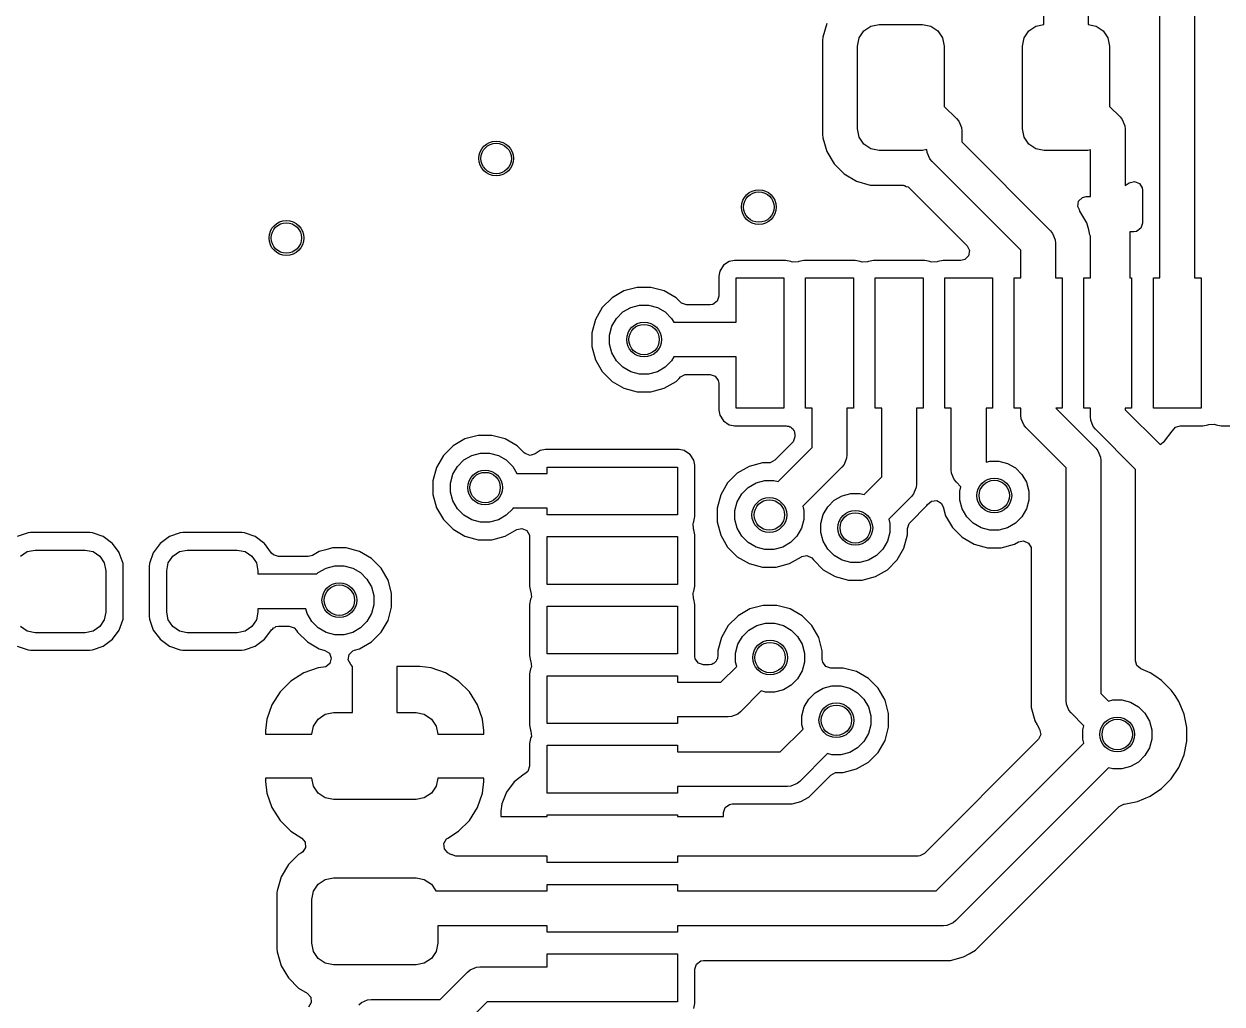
# Model space of a CAD drawing. Extents: x 3.9 to 7.48, y -4.89 to -2.91.
# Drawn here: x 5.69 to 6.232, y -3.614 to -3.171 of the extents above; entities that cross this region are included whole.
import ezdxf

# ---------------------------------------------------------------- set-up
doc = ezdxf.new("R2010")
doc.units = 0
doc.header["$MEASUREMENT"] = 0
doc.layers.add('BLACK', color=7, linetype='CONTINUOUS')

msp = doc.modelspace()

# ---------------------------------------------------------------- linework, layer by layer
at = {"layer": 'BLACK', "linetype": 'CONTINUOUS'}
for p, q in [((6.17178, -3.14995), (6.17178, -3.17085)), ((6.22004, -3.15647), (6.22004, -3.28558)), ((6.2043, -3.28558), (6.2043, -3.15973)), ((6.15178, -3.17085), (6.15178, -3.16412)), ((6.05344, -3.17041), (6.05164, -3.17662)), ((6.06804, -3.17689), (6.07017, -3.1737)), ((6.07017, -3.1737), (6.07336, -3.17157)), ((6.07336, -3.17157), (6.07713, -3.17082)), ((6.07713, -3.17082), (6.09682, -3.17082)), ((6.09682, -3.17082), (6.10058, -3.17157)), ((6.10058, -3.17157), (6.10378, -3.1737)), ((6.10378, -3.1737), (6.10591, -3.17689)), ((6.14284, -3.17689), (6.14497, -3.1737)), ((6.14497, -3.1737), (6.14817, -3.17157)), ((6.14817, -3.17157), (6.15178, -3.17085)), ((6.17178, -3.17085), (6.17539, -3.17157)), ((6.17539, -3.17157), (6.17858, -3.1737)), ((6.17858, -3.1737), (6.18071, -3.17689)), ((6.05164, -3.17662), (6.05152, -3.17807)), ((6.05152, -3.17807), (6.05152, -3.22065)), ((6.05164, -3.17662), (6.05164, -3.17662)), ((6.06729, -3.18066), (6.06804, -3.17689)), ((6.10591, -3.17689), (6.10666, -3.18066)), ((6.14209, -3.18066), (6.14284, -3.17689)), ((6.18071, -3.17689), (6.18146, -3.18066)), ((6.06729, -3.21806), (6.06729, -3.18066)), ((6.10666, -3.18066), (6.10666, -3.20791)), ((6.14209, -3.21806), (6.14209, -3.18066)), ((6.18146, -3.18066), (6.18146, -3.20791)), ((6.10666, -3.20791), (6.11222, -3.21347)), ((6.18146, -3.20791), (6.18624, -3.21269)), ((6.11222, -3.21347), (6.1132, -3.21467)), ((6.1132, -3.21467), (6.11438, -3.21751)), ((6.11438, -3.21751), (6.11453, -3.21904)), ((6.18624, -3.21269), (6.18722, -3.21388)), ((6.18722, -3.21388), (6.1884, -3.21672)), ((6.1884, -3.21672), (6.18855, -3.21826)), ((6.05152, -3.22065), (6.05164, -3.2221)), ((6.05164, -3.2221), (6.05164, -3.2221)), ((6.05164, -3.2221), (6.05164, -3.2221)), ((6.05164, -3.2221), (6.05344, -3.22831)), ((6.06804, -3.22183), (6.06729, -3.21806)), ((6.07017, -3.22502), (6.06804, -3.22183)), ((6.11453, -3.21904), (6.11453, -3.22405)), ((6.14284, -3.22183), (6.14209, -3.21806)), ((6.14497, -3.22502), (6.14284, -3.22183)), ((6.18855, -3.21826), (6.18855, -3.24369)), ((6.05344, -3.22831), (6.05673, -3.23388)), ((6.07336, -3.22715), (6.07017, -3.22502)), ((6.07713, -3.2279), (6.07336, -3.22715)), ((6.09682, -3.2279), (6.07713, -3.2279)), ((6.0988, -3.22751), (6.09682, -3.2279)), ((6.09893, -3.22885), (6.0988, -3.22751)), ((6.11453, -3.22405), (6.15475, -3.26426)), ((6.14817, -3.22715), (6.14497, -3.22502)), ((6.15193, -3.2279), (6.14817, -3.22715)), ((6.17162, -3.2279), (6.15193, -3.2279)), ((6.1728, -3.22767), (6.17162, -3.2279)), ((6.1728, -3.24877), (6.1728, -3.22767)), ((6.05673, -3.23388), (6.06131, -3.23846)), ((6.10011, -3.23168), (6.09893, -3.22885)), ((6.10109, -3.23288), (6.10011, -3.23168)), ((6.1413, -3.27309), (6.10109, -3.23288)), ((6.06131, -3.23846), (6.06688, -3.24175)), ((6.06688, -3.24175), (6.07309, -3.24356)), ((6.07309, -3.24356), (6.07455, -3.24367)), ((6.07455, -3.24367), (6.08797, -3.24367)), ((6.08797, -3.24367), (6.08827, -3.24377)), ((6.08827, -3.24377), (6.08858, -3.24372)), ((6.08858, -3.24372), (6.08939, -3.24413)), ((6.08939, -3.24413), (6.09026, -3.24441)), ((6.09026, -3.24441), (6.09072, -3.24481)), ((6.09072, -3.24481), (6.09214, -3.24623)), ((6.18855, -3.24369), (6.19043, -3.24251)), ((6.19043, -3.24251), (6.19277, -3.24192)), ((6.19277, -3.24192), (6.195, -3.24282)), ((6.195, -3.24282), (6.19629, -3.24486)), ((6.19629, -3.24486), (6.1964, -3.24581)), ((6.09214, -3.24623), (6.09214, -3.24623)), ((6.09214, -3.24623), (6.11694, -3.27103)), ((6.16749, -3.2509), (6.16919, -3.24919)), ((6.16919, -3.24919), (6.17096, -3.24877)), ((6.17096, -3.24877), (6.1728, -3.24877)), ((6.1964, -3.24581), (6.1964, -3.26082)), ((6.16711, -3.25328), (6.16749, -3.2509)), ((6.16802, -3.25505), (6.16711, -3.25328)), ((6.16794, -3.25511), (6.16802, -3.25505)), ((6.1681, -3.25532), (6.16794, -3.25511)), ((6.17121, -3.26071), (6.1681, -3.25532)), ((6.1681, -3.25532), (6.1681, -3.25532)), ((6.1681, -3.25532), (6.1681, -3.25532)), ((6.17205, -3.26384), (6.17121, -3.26071)), ((6.1964, -3.26082), (6.19566, -3.26311)), ((6.15475, -3.26426), (6.15573, -3.26546)), ((6.15573, -3.26546), (6.1569, -3.2683)), ((6.17264, -3.26604), (6.17205, -3.26384)), ((6.17273, -3.26639), (6.17264, -3.26604)), ((6.1728, -3.26665), (6.17273, -3.26639)), ((6.1728, -3.28558), (6.1728, -3.26665)), ((6.19251, -3.26471), (6.19067, -3.26471)), ((6.19067, -3.26471), (6.19067, -3.26471)), ((6.19067, -3.26471), (6.19067, -3.28558)), ((6.19371, -3.26452), (6.19251, -3.26471)), ((6.19566, -3.26311), (6.19371, -3.26452)), ((6.11694, -3.27103), (6.11804, -3.27318)), ((6.1569, -3.2683), (6.15705, -3.26983)), ((6.15705, -3.26983), (6.15705, -3.28558)), ((6.11596, -3.27726), (6.11419, -3.27769)), ((6.11766, -3.27556), (6.11596, -3.27726)), ((6.11804, -3.27318), (6.11766, -3.27556)), ((6.1413, -3.28558), (6.1413, -3.27309)), ((6.00493, -3.2825), (6.00447, -3.2848)), ((6.00668, -3.27989), (6.00493, -3.2825)), ((6.00493, -3.2825), (6.00493, -3.2825)), ((6.00929, -3.27814), (6.00668, -3.27989)), ((6.00668, -3.27989), (6.00668, -3.27989)), ((6.01159, -3.27769), (6.00929, -3.27814)), ((6.00929, -3.27814), (6.00929, -3.27814)), ((6.0348, -3.27769), (6.01159, -3.27769)), ((6.01159, -3.27769), (6.01159, -3.27769)), ((6.01159, -3.27769), (6.01159, -3.27769)), ((6.0371, -3.27814), (6.0348, -3.27769)), ((6.0348, -3.27769), (6.0348, -3.27769)), ((6.03745, -3.27829), (6.0371, -3.27814)), ((6.03803, -3.27848), (6.03745, -3.27829)), ((6.04043, -3.27829), (6.03803, -3.27848)), ((6.04078, -3.27814), (6.04043, -3.27829)), ((6.04309, -3.27769), (6.04078, -3.27814)), ((6.06629, -3.27769), (6.04309, -3.27769)), ((6.04309, -3.27769), (6.04309, -3.27769)), ((6.04309, -3.27769), (6.04309, -3.27769)), ((6.0663, -3.27769), (6.06629, -3.27769)), ((6.0686, -3.27814), (6.0663, -3.27769)), ((6.06895, -3.27829), (6.0686, -3.27814)), ((6.06953, -3.27848), (6.06895, -3.27829)), ((6.07193, -3.27829), (6.06953, -3.27848)), ((6.07228, -3.27814), (6.07193, -3.27829)), ((6.07458, -3.27769), (6.07228, -3.27814)), ((6.09779, -3.27769), (6.07458, -3.27769)), ((6.07458, -3.27769), (6.07458, -3.27769)), ((6.07458, -3.27769), (6.07458, -3.27769)), ((6.10009, -3.27814), (6.09779, -3.27769)), ((6.09779, -3.27769), (6.09779, -3.27769)), ((6.10044, -3.27829), (6.10009, -3.27814)), ((6.10102, -3.27848), (6.10044, -3.27829)), ((6.10343, -3.27829), (6.10102, -3.27848)), ((6.10378, -3.27814), (6.10343, -3.27829)), ((6.10608, -3.27769), (6.10378, -3.27814)), ((6.11419, -3.27769), (6.10608, -3.27769)), ((6.10608, -3.27769), (6.10608, -3.27769)), ((6.10608, -3.27769), (6.10608, -3.27769)), ((6.00447, -3.2848), (6.00447, -3.2848)), ((6.00447, -3.2848), (6.00447, -3.29385)), ((6.01237, -3.30564), (6.01237, -3.28558)), ((6.01237, -3.28558), (6.03402, -3.28558)), ((6.03402, -3.28558), (6.03402, -3.34463)), ((6.04386, -3.34463), (6.04386, -3.28558)), ((6.04386, -3.28558), (6.06552, -3.28558)), ((6.06552, -3.28558), (6.06552, -3.34463)), ((6.07536, -3.34463), (6.07536, -3.28558)), ((6.07536, -3.28558), (6.09701, -3.28558)), ((6.09701, -3.28558), (6.09701, -3.34463)), ((6.10686, -3.34463), (6.10686, -3.28558)), ((6.10686, -3.28558), (6.12851, -3.28558)), ((6.12851, -3.28558), (6.12851, -3.34463)), ((6.13835, -3.34463), (6.13835, -3.28558)), ((6.13835, -3.28558), (6.1413, -3.28558)), ((6.15705, -3.28558), (6.16001, -3.28558)), ((6.16001, -3.28558), (6.16001, -3.34463)), ((6.16985, -3.34463), (6.16985, -3.28558)), ((6.16985, -3.28558), (6.1728, -3.28558)), ((6.19067, -3.28558), (6.1915, -3.28558)), ((6.1915, -3.28558), (6.1915, -3.34463)), ((6.20134, -3.34463), (6.20134, -3.28558)), ((6.20134, -3.28558), (6.2043, -3.28558)), ((6.22004, -3.28558), (6.223, -3.28558)), ((6.223, -3.28558), (6.223, -3.34463)), ((5.96155, -3.29149), (5.95616, -3.2946)), ((5.96756, -3.28988), (5.96155, -3.29149)), ((5.97379, -3.28988), (5.96756, -3.28988)), ((5.9798, -3.29149), (5.97379, -3.28988)), ((5.98519, -3.2946), (5.9798, -3.29149)), ((5.95176, -3.299), (5.94864, -3.30439)), ((5.95616, -3.2946), (5.95176, -3.299)), ((5.96109, -3.30102), (5.96465, -3.29897)), ((5.96465, -3.29897), (5.96862, -3.2979)), ((5.96862, -3.2979), (5.97273, -3.2979)), ((5.97273, -3.2979), (5.9767, -3.29897)), ((5.9767, -3.29897), (5.98026, -3.30102)), ((5.9872, -3.29661), (5.98519, -3.2946)), ((5.98519, -3.2946), (5.98519, -3.2946)), ((5.98767, -3.297), (5.9872, -3.29661)), ((5.98996, -3.29775), (5.98767, -3.297)), ((6.00058, -3.29775), (5.98996, -3.29775)), ((6.00178, -3.29756), (6.00058, -3.29775)), ((6.00373, -3.29614), (6.00178, -3.29756)), ((6.00447, -3.29385), (6.00373, -3.29614)), ((5.94864, -3.30439), (5.94703, -3.3104)), ((5.95613, -3.30749), (5.95818, -3.30393)), ((5.95818, -3.30393), (5.96109, -3.30102)), ((5.98026, -3.30102), (5.98317, -3.30393)), ((5.98317, -3.30393), (5.98416, -3.30564)), ((5.95506, -3.31146), (5.95613, -3.30749)), ((5.98416, -3.30564), (6.01237, -3.30564)), ((5.94703, -3.3104), (5.94703, -3.31663)), ((5.95506, -3.31557), (5.95506, -3.31146)), ((5.94703, -3.31663), (5.94864, -3.32264)), ((5.95613, -3.31954), (5.95506, -3.31557)), ((5.95818, -3.3231), (5.95613, -3.31954)), ((5.94864, -3.32264), (5.95176, -3.32803)), ((5.96109, -3.32601), (5.95818, -3.3231)), ((5.96465, -3.32807), (5.96109, -3.32601)), ((5.98026, -3.32601), (5.9767, -3.32807)), ((5.98317, -3.3231), (5.98026, -3.32601)), ((5.98416, -3.32139), (5.98317, -3.3231)), ((6.01237, -3.32139), (5.98416, -3.32139)), ((6.01237, -3.34463), (6.01237, -3.32139)), ((5.95176, -3.32803), (5.95616, -3.33243)), ((5.96862, -3.32913), (5.96465, -3.32807)), ((5.97273, -3.32913), (5.96862, -3.32913)), ((5.9767, -3.32807), (5.97273, -3.32913)), ((5.98519, -3.33243), (5.98656, -3.33107)), ((5.98656, -3.33107), (5.9872, -3.33043)), ((5.9872, -3.33043), (5.98935, -3.32933)), ((5.98935, -3.32933), (5.98996, -3.32928)), ((5.98996, -3.32928), (6.00058, -3.32928)), ((6.00058, -3.32928), (6.00287, -3.33003)), ((6.00287, -3.33003), (6.00428, -3.33198)), ((5.95616, -3.33243), (5.96155, -3.33555)), ((5.96155, -3.33555), (5.96756, -3.33716)), ((5.96756, -3.33716), (5.96756, -3.33716)), ((5.96756, -3.33716), (5.97379, -3.33716)), ((5.97379, -3.33716), (5.9798, -3.33555)), ((5.97379, -3.33716), (5.97379, -3.33716)), ((5.9798, -3.33555), (5.98519, -3.33243)), ((6.00428, -3.33198), (6.00447, -3.33318)), ((6.00447, -3.33318), (6.00447, -3.34541)), ((6.00447, -3.34541), (6.00447, -3.34541)), ((6.00447, -3.34541), (6.00493, -3.34771)), ((6.00493, -3.34771), (6.00493, -3.34771)), ((6.00493, -3.34771), (6.00668, -3.35033)), ((6.03402, -3.34463), (6.01237, -3.34463)), ((6.04682, -3.34463), (6.04386, -3.34463)), ((6.04682, -3.36241), (6.04682, -3.34463)), ((6.06552, -3.34463), (6.06256, -3.34463)), ((6.06256, -3.34463), (6.06256, -3.36567)), ((6.07831, -3.34463), (6.07536, -3.34463)), ((6.07831, -3.3757), (6.07831, -3.34463)), ((6.09701, -3.34463), (6.09406, -3.34463)), ((6.09406, -3.34463), (6.09406, -3.37896)), ((6.10981, -3.34463), (6.10686, -3.34463)), ((6.10981, -3.37251), (6.10981, -3.34463)), ((6.12851, -3.34463), (6.12556, -3.34463)), ((6.12556, -3.34463), (6.12556, -3.36897)), ((6.1413, -3.34463), (6.13835, -3.34463)), ((6.1413, -3.34779), (6.1413, -3.34463)), ((6.14146, -3.34933), (6.1413, -3.34779)), ((6.16001, -3.34463), (6.15716, -3.34463)), ((6.15716, -3.34463), (6.17524, -3.36272)), ((6.1728, -3.34463), (6.16985, -3.34463)), ((6.1728, -3.34852), (6.1728, -3.34463)), ((6.1915, -3.34463), (6.18855, -3.34463)), ((6.18855, -3.34463), (6.18855, -3.34526)), ((6.18855, -3.34526), (6.20436, -3.36107)), ((6.223, -3.34463), (6.20134, -3.34463)), ((6.00668, -3.35033), (6.00668, -3.35033)), ((6.00668, -3.35033), (6.00929, -3.35207)), ((6.00929, -3.35207), (6.01099, -3.35241)), ((6.01099, -3.35241), (6.01159, -3.35253)), ((6.01159, -3.35253), (6.01159, -3.35253)), ((6.01159, -3.35253), (6.01159, -3.35253)), ((6.01159, -3.35253), (6.01159, -3.35253)), ((6.01159, -3.35253), (6.03499, -3.35253)), ((6.03499, -3.35253), (6.03499, -3.35262)), ((6.03499, -3.35262), (6.03543, -3.35272)), ((6.03543, -3.35272), (6.03623, -3.35272)), ((6.03623, -3.35272), (6.03658, -3.35297)), ((6.03658, -3.35297), (6.03699, -3.35306)), ((6.03699, -3.35306), (6.03753, -3.35366)), ((6.14263, -3.35217), (6.14146, -3.34933)), ((6.14361, -3.35336), (6.14263, -3.35217)), ((6.1618, -3.37155), (6.14361, -3.35336)), ((6.17295, -3.35005), (6.1728, -3.34852)), ((6.17413, -3.35289), (6.17295, -3.35005)), ((6.17511, -3.35408), (6.17413, -3.35289)), ((6.21004, -3.35476), (6.21138, -3.35314)), ((6.21138, -3.35314), (6.21347, -3.35253)), ((6.21347, -3.35253), (6.22378, -3.35253)), ((6.22378, -3.35253), (6.22608, -3.35207)), ((6.22378, -3.35253), (6.22378, -3.35253)), ((6.22608, -3.35207), (6.22643, -3.35193)), ((6.22608, -3.35207), (6.22608, -3.35207)), ((6.22643, -3.35193), (6.22883, -3.35174)), ((6.22883, -3.35174), (6.22941, -3.35193)), ((6.22941, -3.35193), (6.22976, -3.35207)), ((6.22976, -3.35207), (6.22976, -3.35207)), ((6.22976, -3.35207), (6.23206, -3.35253)), ((6.23206, -3.35253), (6.23206, -3.35253)), ((6.23206, -3.35253), (6.25546, -3.35253)), ((5.88955, -3.35849), (5.88416, -3.3616)), ((5.89556, -3.35688), (5.88955, -3.35849)), ((5.90179, -3.35688), (5.89556, -3.35688)), ((5.9078, -3.35849), (5.90179, -3.35688)), ((5.91319, -3.3616), (5.9078, -3.35849)), ((6.03753, -3.35366), (6.03818, -3.35413)), ((6.03818, -3.35413), (6.03831, -3.35454)), ((6.03892, -3.35752), (6.03818, -3.35981)), ((6.03831, -3.35454), (6.0386, -3.35486)), ((6.0386, -3.35486), (6.03892, -3.35642)), ((6.03892, -3.35642), (6.03892, -3.35752)), ((6.19332, -3.37229), (6.17511, -3.35408)), ((6.2064, -3.35953), (6.20986, -3.35496)), ((6.20986, -3.35496), (6.20999, -3.35473)), ((6.20999, -3.35473), (6.21004, -3.35476)), ((5.88416, -3.3616), (5.87976, -3.366)), ((5.91643, -3.36483), (5.91319, -3.3616)), ((5.92366, -3.36377), (5.92135, -3.36532)), ((5.92596, -3.36332), (5.92366, -3.36377)), ((5.92366, -3.36377), (5.92366, -3.36377)), ((5.98657, -3.36332), (5.92596, -3.36332)), ((5.92596, -3.36332), (5.92596, -3.36332)), ((5.92596, -3.36332), (5.92596, -3.36332)), ((5.98887, -3.36377), (5.98657, -3.36332)), ((5.98657, -3.36332), (5.98657, -3.36332)), ((5.99132, -3.36541), (5.98887, -3.36377)), ((5.98887, -3.36377), (5.98887, -3.36377)), ((5.98887, -3.36377), (5.98887, -3.36377)), ((5.98887, -3.36377), (5.98887, -3.36377)), ((6.03778, -3.36028), (6.02991, -3.36816)), ((6.03139, -3.37784), (6.04682, -3.36241)), ((6.03818, -3.35981), (6.03778, -3.36028)), ((6.17524, -3.36272), (6.17622, -3.36392)), ((6.17622, -3.36392), (6.1774, -3.36675)), ((6.20436, -3.36107), (6.20639, -3.35953)), ((6.20639, -3.35953), (6.2064, -3.35953)), ((5.87976, -3.366), (5.87664, -3.37139)), ((5.88618, -3.37093), (5.88909, -3.36802)), ((5.88909, -3.36802), (5.89265, -3.36597)), ((5.89265, -3.36597), (5.89662, -3.3649)), ((5.89662, -3.3649), (5.90073, -3.3649)), ((5.90073, -3.3649), (5.9047, -3.36597)), ((5.9047, -3.36597), (5.90826, -3.36802)), ((5.90826, -3.36802), (5.91117, -3.37093)), ((5.91677, -3.36514), (5.91643, -3.36483)), ((5.91903, -3.36597), (5.91677, -3.36514)), ((5.92135, -3.36532), (5.91903, -3.36597)), ((5.99148, -3.36552), (5.99132, -3.36541)), ((5.99323, -3.36813), (5.99148, -3.36552)), ((5.99369, -3.37043), (5.99323, -3.36813)), ((6.02431, -3.3693), (6.0183, -3.37091)), ((6.02715, -3.3693), (6.02431, -3.3693)), ((6.02776, -3.36925), (6.02715, -3.3693)), ((6.02991, -3.36816), (6.02776, -3.36925)), ((6.06241, -3.36721), (6.06124, -3.37004)), ((6.06256, -3.36567), (6.06241, -3.36721)), ((6.12556, -3.36897), (6.12725, -3.36852)), ((6.12725, -3.36852), (6.13136, -3.36852)), ((6.13136, -3.36852), (6.13533, -3.36959)), ((6.13533, -3.36959), (6.13889, -3.37164)), ((6.1774, -3.36675), (6.17755, -3.36829)), ((6.17755, -3.36829), (6.17755, -3.47373)), ((5.87664, -3.37139), (5.87503, -3.3774)), ((5.88306, -3.37846), (5.88413, -3.37449)), ((5.88413, -3.37449), (5.88618, -3.37093)), ((5.91117, -3.37093), (5.91303, -3.37416)), ((5.91303, -3.37416), (5.92674, -3.37416)), ((5.92674, -3.37416), (5.92674, -3.37121)), ((5.92674, -3.37121), (5.98579, -3.37121)), ((5.98579, -3.37121), (5.98579, -3.39286)), ((5.99369, -3.39364), (5.99369, -3.37043)), ((6.01291, -3.37402), (6.0085, -3.37842)), ((6.0183, -3.37091), (6.01291, -3.37402)), ((6.06026, -3.37124), (6.04252, -3.38897)), ((6.06124, -3.37004), (6.06026, -3.37124)), ((6.10996, -3.37405), (6.10981, -3.37251)), ((6.11114, -3.37689), (6.10996, -3.37405)), ((6.13889, -3.37164), (6.1418, -3.37455)), ((6.1418, -3.37455), (6.14385, -3.37811)), ((6.1618, -3.47699), (6.1618, -3.37155)), ((6.19332, -3.45904), (6.19332, -3.37229)), ((5.87503, -3.3774), (5.87503, -3.38363)), ((5.88306, -3.38257), (5.88306, -3.37846)), ((6.0085, -3.37842), (6.00539, -3.38381)), ((6.01493, -3.38335), (6.01783, -3.38044)), ((6.01783, -3.38044), (6.0214, -3.37839)), ((6.0214, -3.37839), (6.02537, -3.37733)), ((6.02537, -3.37733), (6.02948, -3.37733)), ((6.02948, -3.37733), (6.03139, -3.37784)), ((6.07032, -3.38369), (6.07831, -3.3757)), ((6.09391, -3.3805), (6.09381, -3.38075)), ((6.09406, -3.37896), (6.09391, -3.3805)), ((6.09391, -3.3805), (6.09391, -3.3805)), ((6.11211, -3.37808), (6.11114, -3.37689)), ((6.1142, -3.38017), (6.11211, -3.37808)), ((6.11369, -3.38208), (6.1142, -3.38017)), ((6.14385, -3.37811), (6.14492, -3.38208)), ((5.87503, -3.38363), (5.87664, -3.38964)), ((5.88413, -3.38654), (5.88306, -3.38257)), ((6.00539, -3.38381), (6.00378, -3.38983)), ((6.01287, -3.38691), (6.01493, -3.38335)), ((6.05677, -3.3863), (6.06033, -3.38424)), ((6.06033, -3.38424), (6.0643, -3.38318)), ((6.0643, -3.38318), (6.06841, -3.38318)), ((6.06841, -3.38318), (6.07032, -3.38369)), ((6.09175, -3.38453), (6.08146, -3.39483)), ((6.09273, -3.38334), (6.09175, -3.38453)), ((6.09381, -3.38075), (6.09273, -3.38334)), ((6.09273, -3.38334), (6.09273, -3.38334)), ((6.11369, -3.38619), (6.11369, -3.38208)), ((6.14492, -3.38208), (6.14492, -3.38619)), ((5.87664, -3.38964), (5.87976, -3.39503)), ((5.88618, -3.3901), (5.88413, -3.38654)), ((5.88909, -3.39301), (5.88618, -3.3901)), ((5.91117, -3.3901), (5.90826, -3.39301)), ((5.91128, -3.38991), (5.91117, -3.3901)), ((5.92674, -3.38991), (5.91128, -3.38991)), ((5.92674, -3.39286), (5.92674, -3.38991)), ((6.00378, -3.38983), (6.00378, -3.39605)), ((6.01181, -3.39088), (6.01287, -3.38691)), ((6.01181, -3.39499), (6.01181, -3.39088)), ((6.04252, -3.38897), (6.04303, -3.39088)), ((6.04303, -3.39088), (6.04303, -3.39499)), ((6.0518, -3.39277), (6.05386, -3.38921)), ((6.05386, -3.38921), (6.05677, -3.3863)), ((6.09114, -3.39631), (6.0988, -3.38864)), ((6.0988, -3.38864), (6.09904, -3.38824)), ((6.09904, -3.38824), (6.10083, -3.38662)), ((6.10083, -3.38662), (6.10323, -3.38637)), ((6.10323, -3.38637), (6.10531, -3.38758)), ((6.10531, -3.38758), (6.10618, -3.38918)), ((6.10618, -3.38918), (6.10727, -3.39326)), ((6.11476, -3.39016), (6.11369, -3.38619)), ((6.11681, -3.39372), (6.11476, -3.39016)), ((6.14385, -3.39016), (6.1418, -3.39372)), ((6.14492, -3.38619), (6.14385, -3.39016)), ((5.87976, -3.39503), (5.88416, -3.39943)), ((5.89265, -3.39507), (5.88909, -3.39301)), ((5.89662, -3.39613), (5.89265, -3.39507)), ((5.90073, -3.39613), (5.89662, -3.39613)), ((5.9047, -3.39507), (5.90073, -3.39613)), ((5.90826, -3.39301), (5.9047, -3.39507)), ((5.98579, -3.39286), (5.92674, -3.39286)), ((5.99289, -3.39687), (5.99308, -3.39629)), ((5.99308, -3.39928), (5.99289, -3.39687)), ((5.99308, -3.39629), (5.99323, -3.39594)), ((5.99323, -3.39594), (5.99369, -3.39364)), ((5.99323, -3.39594), (5.99323, -3.39594)), ((6.00378, -3.39605), (6.00539, -3.40206)), ((6.01287, -3.39897), (6.01181, -3.39499)), ((6.04303, -3.39499), (6.04197, -3.39897)), ((6.05074, -3.39674), (6.0518, -3.39277)), ((6.05074, -3.40085), (6.05074, -3.39674)), ((6.08146, -3.39483), (6.08197, -3.39674)), ((6.08197, -3.39674), (6.08197, -3.40085)), ((6.09, -3.39907), (6.09074, -3.39677)), ((6.09074, -3.39677), (6.09114, -3.39631)), ((6.10727, -3.39326), (6.11039, -3.39865)), ((6.11972, -3.39663), (6.11681, -3.39372)), ((6.12328, -3.39868), (6.11972, -3.39663)), ((6.13889, -3.39663), (6.13533, -3.39868)), ((6.1418, -3.39372), (6.13889, -3.39663)), ((5.69166, -3.40103), (5.68676, -3.40275)), ((5.69167, -3.40103), (5.69166, -3.40103)), ((5.69283, -3.40092), (5.69167, -3.40103)), ((5.71962, -3.40092), (5.69283, -3.40092)), ((5.69283, -3.40092), (5.69283, -3.40092)), ((5.72079, -3.40103), (5.71962, -3.40092)), ((5.71962, -3.40092), (5.71962, -3.40092)), ((5.72569, -3.40275), (5.72079, -3.40103)), ((5.72079, -3.40103), (5.72079, -3.40103)), ((5.72079, -3.40103), (5.72079, -3.40103)), ((5.72079, -3.40103), (5.72079, -3.40103)), ((5.72079, -3.40103), (5.72079, -3.40103)), ((5.76056, -3.40103), (5.75566, -3.40275)), ((5.76173, -3.40092), (5.76056, -3.40103)), ((5.76056, -3.40103), (5.76056, -3.40103)), ((5.78852, -3.40092), (5.76173, -3.40092)), ((5.76173, -3.40092), (5.76173, -3.40092)), ((5.78968, -3.40103), (5.78852, -3.40092)), ((5.78852, -3.40092), (5.78852, -3.40092)), ((5.79459, -3.40275), (5.78968, -3.40103)), ((5.78968, -3.40103), (5.78968, -3.40103)), ((5.78968, -3.40103), (5.78968, -3.40103)), ((5.78968, -3.40103), (5.78968, -3.40103)), ((5.78968, -3.40103), (5.78968, -3.40103)), ((5.88416, -3.39943), (5.88955, -3.40255)), ((5.9078, -3.40255), (5.913, -3.39955)), ((5.913, -3.39955), (5.91535, -3.39905)), ((5.91535, -3.39905), (5.91755, -3.40003)), ((5.91755, -3.40003), (5.91876, -3.40211)), ((5.91876, -3.40211), (5.91884, -3.40292)), ((5.99323, -3.39963), (5.99308, -3.39928)), ((5.99369, -3.40193), (5.99323, -3.39963)), ((5.99323, -3.39963), (5.99323, -3.39963)), ((5.99369, -3.42514), (5.99369, -3.40193)), ((6.00539, -3.40206), (6.0085, -3.40746)), ((6.01493, -3.40253), (6.01287, -3.39897)), ((6.04197, -3.39897), (6.03992, -3.40253)), ((6.0518, -3.40482), (6.05074, -3.40085)), ((6.08197, -3.40085), (6.0809, -3.40482)), ((6.08838, -3.40792), (6.09, -3.40191)), ((6.09, -3.40191), (6.09, -3.39907)), ((6.11039, -3.39865), (6.11479, -3.40305)), ((6.12725, -3.39975), (6.12328, -3.39868)), ((6.13136, -3.39975), (6.12725, -3.39975)), ((6.13533, -3.39868), (6.13136, -3.39975)), ((5.7294, -3.40549), (5.72569, -3.40275)), ((5.72988, -3.40584), (5.7294, -3.40549)), ((5.73291, -3.40995), (5.72988, -3.40584)), ((5.72988, -3.40584), (5.72988, -3.40584)), ((5.72988, -3.40584), (5.72988, -3.40584)), ((5.75147, -3.40584), (5.74839, -3.41002)), ((5.75566, -3.40275), (5.75147, -3.40584)), ((5.75147, -3.40584), (5.75147, -3.40584)), ((5.7983, -3.40549), (5.79459, -3.40275)), ((5.79877, -3.40584), (5.7983, -3.40549)), ((5.80197, -3.41017), (5.79877, -3.40584)), ((5.79877, -3.40584), (5.79877, -3.40584)), ((5.79877, -3.40584), (5.79877, -3.40584)), ((5.88955, -3.40255), (5.89556, -3.40416)), ((5.89556, -3.40416), (5.89556, -3.40416)), ((5.89556, -3.40416), (5.90179, -3.40416)), ((5.90179, -3.40416), (5.9078, -3.40255)), ((5.90179, -3.40416), (5.90179, -3.40416)), ((5.91884, -3.40292), (5.91884, -3.42514)), ((5.92674, -3.42436), (5.92674, -3.40271)), ((5.92674, -3.40271), (5.98579, -3.40271)), ((5.98579, -3.40271), (5.98579, -3.42436)), ((6.0085, -3.40746), (6.01291, -3.41186)), ((6.01783, -3.40543), (6.01493, -3.40253)), ((6.0214, -3.40749), (6.01783, -3.40543)), ((6.02537, -3.40855), (6.0214, -3.40749)), ((6.03345, -3.40749), (6.02948, -3.40855)), ((6.03701, -3.40543), (6.03345, -3.40749)), ((6.03992, -3.40253), (6.03701, -3.40543)), ((6.05386, -3.40838), (6.0518, -3.40482)), ((6.0809, -3.40482), (6.07885, -3.40838)), ((6.11479, -3.40305), (6.12018, -3.40617)), ((6.12018, -3.40617), (6.12619, -3.40778)), ((6.13242, -3.40778), (6.13843, -3.40617)), ((6.13843, -3.40617), (6.14019, -3.40515)), ((6.14019, -3.40515), (6.14254, -3.40465)), ((6.14254, -3.40465), (6.14474, -3.40563)), ((6.14474, -3.40563), (6.14595, -3.40772)), ((6.14595, -3.40772), (6.14603, -3.40853)), ((5.6883, -3.41155), (5.69133, -3.40953)), ((5.69133, -3.40953), (5.69491, -3.40882)), ((5.69491, -3.40882), (5.71754, -3.40882)), ((5.71754, -3.40882), (5.72112, -3.40953)), ((5.72112, -3.40953), (5.72416, -3.41155)), ((5.72416, -3.41155), (5.72618, -3.41459)), ((5.73296, -3.41002), (5.73291, -3.40995)), ((5.73468, -3.41492), (5.73296, -3.41002)), ((5.74839, -3.41002), (5.74667, -3.41492)), ((5.75517, -3.41459), (5.75719, -3.41155)), ((5.75719, -3.41155), (5.76023, -3.40953)), ((5.76023, -3.40953), (5.7638, -3.40882)), ((5.7638, -3.40882), (5.78644, -3.40882)), ((5.78644, -3.40882), (5.79002, -3.40953)), ((5.79002, -3.40953), (5.79305, -3.41155)), ((5.79305, -3.41155), (5.79508, -3.41459)), ((5.80281, -3.411), (5.80197, -3.41017)), ((5.80511, -3.41175), (5.80281, -3.411)), ((5.81859, -3.41175), (5.80511, -3.41175)), ((5.82053, -3.41123), (5.81859, -3.41175)), ((5.82355, -3.40949), (5.82053, -3.41123)), ((5.82656, -3.40868), (5.82355, -3.40949)), ((5.82956, -3.40788), (5.82656, -3.40868)), ((5.83579, -3.40788), (5.82956, -3.40788)), ((5.8418, -3.40949), (5.83579, -3.40788)), ((5.84719, -3.4126), (5.8418, -3.40949)), ((5.85159, -3.417), (5.84719, -3.4126)), ((6.01291, -3.41186), (6.0183, -3.41497)), ((6.02948, -3.40855), (6.02537, -3.40855)), ((6.03655, -3.41497), (6.04194, -3.41186)), ((6.04194, -3.41186), (6.04206, -3.41179)), ((6.04194, -3.41186), (6.04194, -3.41186)), ((6.04206, -3.41179), (6.04441, -3.41129)), ((6.04441, -3.41129), (6.04661, -3.41227)), ((6.04661, -3.41227), (6.04738, -3.41322)), ((6.05677, -3.41129), (6.05386, -3.40838)), ((6.06033, -3.41334), (6.05677, -3.41129)), ((6.07594, -3.41129), (6.07238, -3.41334)), ((6.07885, -3.40838), (6.07594, -3.41129)), ((6.08527, -3.41331), (6.08838, -3.40792)), ((6.12619, -3.40778), (6.12619, -3.40778)), ((6.12619, -3.40778), (6.13242, -3.40778)), ((6.13242, -3.40778), (6.13242, -3.40778)), ((6.14603, -3.40853), (6.14603, -3.47364)), ((5.72618, -3.41459), (5.7269, -3.41817)), ((5.7269, -3.41817), (5.7269, -3.43687)), ((5.73478, -3.416), (5.73468, -3.41492)), ((5.73479, -3.41609), (5.73478, -3.416)), ((5.73479, -3.43894), (5.73479, -3.41609)), ((5.73479, -3.41609), (5.73479, -3.41609)), ((5.73479, -3.41609), (5.73479, -3.41609)), ((5.74667, -3.41492), (5.74656, -3.41609)), ((5.74656, -3.41609), (5.74656, -3.43894)), ((5.74667, -3.41492), (5.74667, -3.41492)), ((5.75445, -3.41817), (5.75517, -3.41459)), ((5.75445, -3.43687), (5.75445, -3.41817)), ((5.79508, -3.41459), (5.79579, -3.41817)), ((5.79579, -3.41817), (5.79579, -3.41964)), ((5.82309, -3.41902), (5.82665, -3.41697)), ((5.82665, -3.41697), (5.83062, -3.4159)), ((5.83062, -3.4159), (5.83473, -3.4159)), ((5.83473, -3.4159), (5.8387, -3.41697)), ((5.8387, -3.41697), (5.84226, -3.41902)), ((5.85471, -3.42239), (5.85159, -3.417)), ((6.0183, -3.41497), (6.02431, -3.41658)), ((6.02431, -3.41658), (6.02431, -3.41658)), ((6.02431, -3.41658), (6.03053, -3.41658)), ((6.03053, -3.41658), (6.03655, -3.41497)), ((6.03053, -3.41658), (6.03053, -3.41658)), ((6.04738, -3.41322), (6.04744, -3.41331)), ((6.04744, -3.41331), (6.05184, -3.41771)), ((6.05184, -3.41771), (6.05723, -3.42082)), ((6.0643, -3.41441), (6.06033, -3.41334)), ((6.06841, -3.41441), (6.0643, -3.41441)), ((6.07238, -3.41334), (6.06841, -3.41441)), ((6.07548, -3.42082), (6.08087, -3.41771)), ((6.08087, -3.41771), (6.08527, -3.41331)), ((5.79579, -3.41964), (5.82247, -3.41964)), ((5.82247, -3.41964), (5.82309, -3.41902)), ((5.84226, -3.41902), (5.84517, -3.42193)), ((5.84517, -3.42193), (5.84722, -3.42549)), ((5.85632, -3.4284), (5.85471, -3.42239)), ((6.05723, -3.42082), (6.06324, -3.42244)), ((6.06324, -3.42244), (6.06324, -3.42244)), ((6.06324, -3.42244), (6.06947, -3.42244)), ((6.06947, -3.42244), (6.07548, -3.42082)), ((6.06947, -3.42244), (6.06947, -3.42244)), ((5.84722, -3.42549), (5.84829, -3.42946)), ((5.84829, -3.42946), (5.84829, -3.43357)), ((5.85632, -3.43463), (5.85632, -3.4284)), ((5.91884, -3.42514), (5.91884, -3.42514)), ((5.91884, -3.42514), (5.9193, -3.42744)), ((5.9193, -3.42744), (5.91945, -3.42779)), ((5.91945, -3.42779), (5.91964, -3.43019)), ((5.98579, -3.42436), (5.92674, -3.42436)), ((5.99289, -3.42837), (5.99308, -3.42779)), ((5.99308, -3.43077), (5.99289, -3.42837)), ((5.99308, -3.42779), (5.99323, -3.42744)), ((5.99323, -3.42744), (5.99369, -3.42514)), ((5.99323, -3.42744), (5.99323, -3.42744)), ((5.84829, -3.43357), (5.84722, -3.43754)), ((5.85471, -3.44064), (5.85632, -3.43463)), ((5.9193, -3.43112), (5.91884, -3.43342)), ((5.91884, -3.43342), (5.91884, -3.43342)), ((5.91884, -3.43342), (5.91884, -3.45663)), ((5.91945, -3.43077), (5.9193, -3.43112)), ((5.91964, -3.43019), (5.91945, -3.43077)), ((5.92674, -3.45586), (5.92674, -3.4342)), ((5.92674, -3.4342), (5.98579, -3.4342)), ((5.98579, -3.4342), (5.98579, -3.45586)), ((5.99323, -3.43112), (5.99308, -3.43077)), ((5.99369, -3.43342), (5.99323, -3.43112)), ((5.99323, -3.43112), (5.99323, -3.43112)), ((5.99369, -3.45682), (5.99369, -3.43342)), ((5.99369, -3.43342), (5.99369, -3.43342)), ((6.02462, -3.43387), (6.01861, -3.43548)), ((6.03085, -3.43387), (6.02462, -3.43387)), ((6.03686, -3.43548), (6.03085, -3.43387)), ((5.7269, -3.43687), (5.72618, -3.44045)), ((5.73296, -3.44502), (5.73468, -3.44011)), ((5.73468, -3.44011), (5.73479, -3.43894)), ((5.74656, -3.43894), (5.74667, -3.44011)), ((5.74667, -3.44011), (5.74667, -3.44011)), ((5.74667, -3.44011), (5.74839, -3.44502)), ((5.75517, -3.44045), (5.75445, -3.43687)), ((5.79579, -3.43687), (5.79508, -3.44045)), ((5.81755, -3.43539), (5.79579, -3.43539)), ((5.79579, -3.43539), (5.79579, -3.43687)), ((5.81813, -3.43754), (5.81755, -3.43539)), ((5.82018, -3.4411), (5.81813, -3.43754)), ((5.84722, -3.43754), (5.84517, -3.4411)), ((6.01322, -3.43859), (6.00882, -3.44299)), ((6.01861, -3.43548), (6.01322, -3.43859)), ((6.04225, -3.43859), (6.03686, -3.43548)), ((6.04665, -3.44299), (6.04225, -3.43859)), ((5.69133, -3.44551), (5.6883, -3.44348)), ((5.69491, -3.44622), (5.69133, -3.44551)), ((5.72112, -3.44551), (5.71754, -3.44622)), ((5.72416, -3.44348), (5.72112, -3.44551)), ((5.72618, -3.44045), (5.72416, -3.44348)), ((5.72988, -3.4492), (5.73296, -3.44502)), ((5.74839, -3.44502), (5.75115, -3.44876)), ((5.75719, -3.44348), (5.75517, -3.44045)), ((5.76023, -3.44551), (5.75719, -3.44348)), ((5.7638, -3.44622), (5.76023, -3.44551)), ((5.79002, -3.44551), (5.78644, -3.44622)), ((5.79305, -3.44348), (5.79002, -3.44551)), ((5.79508, -3.44045), (5.79305, -3.44348)), ((5.80066, -3.44664), (5.80197, -3.44487)), ((5.80197, -3.44487), (5.80246, -3.44452)), ((5.80246, -3.44452), (5.80281, -3.44403)), ((5.80281, -3.44403), (5.80342, -3.44383)), ((5.80342, -3.44383), (5.80393, -3.44347)), ((5.80393, -3.44347), (5.80511, -3.44328)), ((5.80511, -3.44328), (5.80992, -3.44328)), ((5.80992, -3.44328), (5.81221, -3.44403)), ((5.81221, -3.44403), (5.81329, -3.44523)), ((5.81329, -3.44523), (5.81376, -3.44603)), ((5.82309, -3.44401), (5.82018, -3.4411)), ((5.82665, -3.44607), (5.82309, -3.44401)), ((5.84226, -3.44401), (5.8387, -3.44607)), ((5.84517, -3.4411), (5.84226, -3.44401)), ((5.85159, -3.44603), (5.85471, -3.44064)), ((6.00882, -3.44299), (6.00571, -3.44838)), ((6.01524, -3.44792), (6.01815, -3.44502)), ((6.01815, -3.44502), (6.02171, -3.44296)), ((6.02171, -3.44296), (6.02568, -3.4419)), ((6.02568, -3.4419), (6.02979, -3.4419)), ((6.02979, -3.4419), (6.03376, -3.44296)), ((6.03376, -3.44296), (6.03732, -3.44502)), ((6.03732, -3.44502), (6.04023, -3.44792)), ((6.04977, -3.44838), (6.04665, -3.44299)), ((5.71754, -3.44622), (5.69491, -3.44622)), ((5.72569, -3.45229), (5.72988, -3.4492)), ((5.75115, -3.44876), (5.75147, -3.4492)), ((5.75147, -3.4492), (5.75147, -3.4492)), ((5.75147, -3.4492), (5.75147, -3.4492)), ((5.75147, -3.4492), (5.75566, -3.45229)), ((5.78644, -3.44622), (5.7638, -3.44622)), ((5.79459, -3.45229), (5.79877, -3.4492)), ((5.79877, -3.4492), (5.80066, -3.44664)), ((5.81376, -3.44603), (5.81816, -3.45043)), ((5.81816, -3.45043), (5.82355, -3.45355)), ((5.83062, -3.44713), (5.82665, -3.44607)), ((5.83473, -3.44713), (5.83062, -3.44713)), ((5.8387, -3.44607), (5.83473, -3.44713)), ((5.8418, -3.45355), (5.84719, -3.45043)), ((5.84719, -3.45043), (5.85159, -3.44603)), ((6.00571, -3.44838), (6.00414, -3.45423)), ((6.01319, -3.45148), (6.01524, -3.44792)), ((6.04023, -3.44792), (6.04229, -3.45148)), ((6.05138, -3.4544), (6.04977, -3.44838)), ((5.68676, -3.45229), (5.69167, -3.454)), ((5.69167, -3.454), (5.69274, -3.4541)), ((5.69274, -3.4541), (5.69283, -3.45411)), ((5.69283, -3.45411), (5.69283, -3.45411)), ((5.69283, -3.45411), (5.69283, -3.45411)), ((5.69283, -3.45411), (5.71962, -3.45411)), ((5.71962, -3.45411), (5.72079, -3.454)), ((5.71962, -3.45411), (5.71962, -3.45411)), ((5.72079, -3.454), (5.72569, -3.45229)), ((5.75566, -3.45229), (5.75566, -3.45229)), ((5.75566, -3.45229), (5.75566, -3.45229)), ((5.75566, -3.45229), (5.76056, -3.454)), ((5.76056, -3.454), (5.76164, -3.4541)), ((5.76164, -3.4541), (5.76173, -3.45411)), ((5.76173, -3.45411), (5.76173, -3.45411)), ((5.76173, -3.45411), (5.76173, -3.45411)), ((5.76173, -3.45411), (5.78852, -3.45411)), ((5.78852, -3.45411), (5.78968, -3.454)), ((5.78852, -3.45411), (5.78852, -3.45411)), ((5.78968, -3.454), (5.79459, -3.45229)), ((5.82355, -3.45355), (5.82611, -3.45423)), ((5.82611, -3.45423), (5.82813, -3.45554)), ((5.82813, -3.45554), (5.82899, -3.45779)), ((5.83669, -3.45853), (5.83707, -3.45615)), ((5.83707, -3.45615), (5.83877, -3.45445)), ((5.83877, -3.45445), (5.83953, -3.45415)), ((5.83953, -3.45415), (5.8418, -3.45355)), ((5.98579, -3.45586), (5.92674, -3.45586)), ((6.00414, -3.45423), (6.00409, -3.4544)), ((6.00409, -3.4544), (6.00409, -3.45686)), ((6.01212, -3.45545), (6.01319, -3.45148)), ((6.01212, -3.45956), (6.01212, -3.45545)), ((6.04229, -3.45148), (6.04335, -3.45545)), ((6.04335, -3.45545), (6.04335, -3.45956)), ((6.05138, -3.45835), (6.05138, -3.4544)), ((6.05138, -3.4544), (6.05138, -3.4544)), ((5.82553, -3.46187), (5.8231, -3.46214)), ((5.82649, -3.46164), (5.82553, -3.46187)), ((5.82837, -3.46012), (5.82649, -3.46164)), ((5.82899, -3.45779), (5.82837, -3.46012)), ((5.83779, -3.46068), (5.83669, -3.45853)), ((5.83867, -3.46156), (5.83779, -3.46068)), ((5.83867, -3.48243), (5.83867, -3.46156)), ((5.8691, -3.46156), (5.85867, -3.46156)), ((5.85867, -3.46156), (5.85867, -3.46156)), ((5.85867, -3.46156), (5.85867, -3.48243)), ((5.87425, -3.46214), (5.8691, -3.46156)), ((5.91884, -3.45663), (5.91884, -3.45663)), ((5.91884, -3.45663), (5.9193, -3.45894)), ((5.9193, -3.45894), (5.91945, -3.45929)), ((5.91945, -3.45929), (5.91964, -3.46169)), ((5.91964, -3.46169), (5.91945, -3.46227)), ((5.99374, -3.45682), (5.99369, -3.45682)), ((5.99387, -3.45806), (5.99374, -3.45682)), ((5.99529, -3.46001), (5.99387, -3.45806)), ((5.99758, -3.46076), (5.99529, -3.46001)), ((6.0002, -3.46076), (5.99758, -3.46076)), ((6.0014, -3.46057), (6.0002, -3.46076)), ((6.0019, -3.4602), (6.0014, -3.46057)), ((6.00249, -3.46001), (6.0019, -3.4602)), ((6.00285, -3.45951), (6.00249, -3.46001)), ((6.00335, -3.45915), (6.00285, -3.45951)), ((6.00354, -3.45856), (6.00335, -3.45915)), ((6.0039, -3.45806), (6.00354, -3.45856)), ((6.00409, -3.45686), (6.0039, -3.45745)), ((6.0039, -3.45745), (6.0039, -3.45806)), ((6.00546, -3.46865), (6.01264, -3.46147)), ((6.01264, -3.46147), (6.01212, -3.45956)), ((6.04335, -3.45956), (6.04229, -3.46354)), ((6.05157, -3.45956), (6.05138, -3.45835)), ((6.05298, -3.46151), (6.05157, -3.45956)), ((6.05528, -3.46225), (6.05298, -3.46151)), ((6.19389, -3.46108), (6.19332, -3.45904)), ((6.19572, -3.46264), (6.19389, -3.46108)), ((5.81657, -3.46443), (5.81071, -3.46811)), ((5.8231, -3.46214), (5.81657, -3.46443)), ((5.8231, -3.46214), (5.8231, -3.46214)), ((5.88078, -3.46443), (5.87425, -3.46214)), ((5.87425, -3.46214), (5.87425, -3.46214)), ((5.88664, -3.46811), (5.88078, -3.46443)), ((5.9193, -3.46262), (5.91884, -3.46492)), ((5.91884, -3.46492), (5.91884, -3.46492)), ((5.91884, -3.46492), (5.91884, -3.48813)), ((5.91945, -3.46227), (5.9193, -3.46262)), ((5.92674, -3.48735), (5.92674, -3.4657)), ((5.92674, -3.4657), (5.98579, -3.4657)), ((5.98579, -3.4657), (5.98579, -3.46865)), ((6.04023, -3.4671), (6.03732, -3.47)), ((6.04229, -3.46354), (6.04023, -3.4671)), ((6.06088, -3.46225), (6.05528, -3.46225)), ((6.0669, -3.46386), (6.06088, -3.46225)), ((6.07229, -3.46698), (6.0669, -3.46386)), ((6.07669, -3.47138), (6.07229, -3.46698)), ((6.19993, -3.46438), (6.19572, -3.46264)), ((6.20249, -3.4661), (6.19993, -3.46438)), ((6.19993, -3.46438), (6.19993, -3.46438)), ((6.20509, -3.46783), (6.20249, -3.4661)), ((5.81071, -3.46811), (5.80581, -3.47301)), ((5.89154, -3.47301), (5.88664, -3.46811)), ((5.88664, -3.46811), (5.88664, -3.46811)), ((5.98579, -3.46865), (6.00546, -3.46865)), ((6.02377, -3.47261), (6.01429, -3.48209)), ((6.02568, -3.47312), (6.02377, -3.47261)), ((6.03376, -3.47206), (6.02979, -3.47312)), ((6.03732, -3.47), (6.03376, -3.47206)), ((6.04818, -3.4734), (6.05175, -3.47134)), ((6.05175, -3.47134), (6.05572, -3.47028)), ((6.05572, -3.47028), (6.05983, -3.47028)), ((6.05983, -3.47028), (6.0638, -3.47134)), ((6.0638, -3.47134), (6.06736, -3.4734)), ((6.0798, -3.47677), (6.07669, -3.47138)), ((6.20948, -3.47222), (6.20509, -3.46783)), ((6.21116, -3.47474), (6.20948, -3.47222)), ((5.80581, -3.47301), (5.80213, -3.47886)), ((5.89522, -3.47886), (5.89154, -3.47301)), ((6.02979, -3.47312), (6.02568, -3.47312)), ((6.04322, -3.47987), (6.04528, -3.47631)), ((6.04528, -3.47631), (6.04818, -3.4734)), ((6.06736, -3.4734), (6.07027, -3.47631)), ((6.07027, -3.47631), (6.07232, -3.47987)), ((6.08141, -3.48278), (6.0798, -3.47677)), ((6.14603, -3.47364), (6.14603, -3.47364)), ((6.14603, -3.47364), (6.14603, -3.47388)), ((6.14603, -3.47388), (6.14603, -3.4801)), ((6.16195, -3.47853), (6.1618, -3.47699)), ((6.17755, -3.47373), (6.18103, -3.47721)), ((6.18103, -3.47721), (6.18294, -3.4767)), ((6.18294, -3.4767), (6.18705, -3.4767)), ((6.18705, -3.4767), (6.19102, -3.47776)), ((6.19102, -3.47776), (6.19458, -3.47982)), ((6.21293, -3.47738), (6.21116, -3.47474)), ((6.21378, -3.47944), (6.21293, -3.47738)), ((6.21293, -3.47738), (6.21293, -3.47738)), ((5.80213, -3.47886), (5.79985, -3.4854)), ((5.82301, -3.48531), (5.82621, -3.48318)), ((5.82621, -3.48318), (5.82997, -3.48243)), ((5.82997, -3.48243), (5.83867, -3.48243)), ((5.85867, -3.48243), (5.86738, -3.48243)), ((5.86738, -3.48243), (5.87114, -3.48318)), ((5.87114, -3.48318), (5.87434, -3.48531)), ((5.8975, -3.4854), (5.89522, -3.47886)), ((6.0131, -3.48307), (6.01026, -3.48425)), ((6.01429, -3.48209), (6.0131, -3.48307)), ((6.04216, -3.48384), (6.04322, -3.47987)), ((6.07232, -3.47987), (6.07338, -3.48384)), ((6.08141, -3.48901), (6.08141, -3.48278)), ((6.14603, -3.4801), (6.14759, -3.48592)), ((6.16313, -3.48136), (6.16195, -3.47853)), ((6.16411, -3.48256), (6.16313, -3.48136)), ((6.1699, -3.48835), (6.16411, -3.48256)), ((6.19458, -3.47982), (6.19749, -3.48273)), ((6.19749, -3.48273), (6.19955, -3.48629)), ((6.2153, -3.48312), (6.21378, -3.47944)), ((6.21651, -3.48921), (6.2153, -3.48312)), ((5.79985, -3.4854), (5.79927, -3.49055)), ((5.79985, -3.4854), (5.79985, -3.4854)), ((5.82016, -3.49212), (5.82088, -3.48851)), ((5.82088, -3.48851), (5.82301, -3.48531)), ((5.87434, -3.48531), (5.87647, -3.48851)), ((5.87647, -3.48851), (5.87719, -3.49212)), ((5.89808, -3.49055), (5.8975, -3.4854)), ((5.8975, -3.4854), (5.8975, -3.4854)), ((5.91884, -3.48813), (5.91884, -3.48813)), ((5.91884, -3.48813), (5.9193, -3.49043)), ((5.98579, -3.48735), (5.92674, -3.48735)), ((6.00872, -3.4844), (5.98579, -3.4844)), ((5.98579, -3.4844), (5.98579, -3.48735)), ((6.01026, -3.48425), (6.00872, -3.4844)), ((6.04216, -3.48795), (6.04216, -3.48384)), ((6.04267, -3.48986), (6.04216, -3.48795)), ((6.07338, -3.48795), (6.07232, -3.49192)), ((6.07338, -3.48384), (6.07338, -3.48795)), ((6.0798, -3.49502), (6.08141, -3.48901)), ((6.14759, -3.48592), (6.14764, -3.48611)), ((6.14764, -3.48611), (6.14869, -3.48793)), ((6.14869, -3.48793), (6.14869, -3.48793)), ((6.14869, -3.48793), (6.14985, -3.48994)), ((6.16938, -3.49026), (6.1699, -3.48835)), ((6.19955, -3.48629), (6.20061, -3.49026)), ((5.79927, -3.49055), (5.79927, -3.49212)), ((5.79927, -3.49212), (5.79927, -3.49212)), ((5.79927, -3.49212), (5.82016, -3.49212)), ((5.87719, -3.49212), (5.89808, -3.49212)), ((5.89808, -3.49212), (5.89808, -3.49055)), ((5.89808, -3.49055), (5.89808, -3.49055)), ((5.89808, -3.49212), (5.89808, -3.49212)), ((5.9193, -3.49411), (5.91884, -3.49642)), ((5.9193, -3.49043), (5.91945, -3.49078)), ((5.91945, -3.49376), (5.9193, -3.49411)), ((5.91945, -3.49078), (5.91964, -3.49318)), ((5.91964, -3.49318), (5.91945, -3.49376)), ((6.03238, -3.50015), (6.04267, -3.48986)), ((6.07232, -3.49192), (6.07027, -3.49548)), ((6.14937, -3.4945), (6.14923, -3.49464)), ((6.15035, -3.49229), (6.14937, -3.4945)), ((6.14985, -3.48994), (6.15035, -3.49229)), ((6.16938, -3.49437), (6.16938, -3.49026)), ((6.1699, -3.49628), (6.16938, -3.49437)), ((6.20061, -3.49437), (6.19955, -3.49834)), ((6.20061, -3.49026), (6.20061, -3.49437)), ((6.21651, -3.49542), (6.21651, -3.48921)), ((5.91884, -3.49642), (5.91884, -3.49642)), ((5.91884, -3.49642), (5.91884, -3.50672)), ((5.92674, -3.51885), (5.92674, -3.49719)), ((5.92674, -3.49719), (5.98579, -3.49719)), ((5.98579, -3.49719), (5.98579, -3.50015)), ((6.06736, -3.49839), (6.0638, -3.50044)), ((6.07027, -3.49548), (6.06736, -3.49839)), ((6.07669, -3.50041), (6.0798, -3.49502)), ((6.14923, -3.49464), (6.09765, -3.54623)), ((6.10304, -3.56314), (6.1699, -3.49628)), ((6.19955, -3.49834), (6.19749, -3.5019)), ((6.2153, -3.50151), (6.21651, -3.49542)), ((5.98579, -3.50015), (6.03238, -3.50015)), ((6.05381, -3.501), (6.04121, -3.51359)), ((6.05572, -3.50151), (6.05381, -3.501)), ((6.05983, -3.50151), (6.05572, -3.50151)), ((6.0638, -3.50044), (6.05983, -3.50151)), ((6.0669, -3.50792), (6.07229, -3.50481)), ((6.07229, -3.50481), (6.07669, -3.50041)), ((6.19458, -3.50481), (6.19102, -3.50686)), ((6.19749, -3.5019), (6.19458, -3.50481)), ((6.21293, -3.50724), (6.2153, -3.50151)), ((5.91641, -3.51033), (5.91184, -3.5138)), ((5.91665, -3.5102), (5.91641, -3.51033)), ((5.9181, -3.50901), (5.91662, -3.51016)), ((5.91662, -3.51016), (5.91665, -3.5102)), ((5.91884, -3.50672), (5.9181, -3.50901)), ((6.05266, -3.5133), (6.05529, -3.51068)), ((6.05529, -3.51068), (6.05743, -3.50958)), ((6.05743, -3.50958), (6.05804, -3.50954)), ((6.05804, -3.50954), (6.06088, -3.50954)), ((6.06088, -3.50954), (6.0669, -3.50792)), ((6.06088, -3.50954), (6.06088, -3.50954)), ((6.18103, -3.50741), (6.11187, -3.57658)), ((6.18294, -3.50793), (6.18103, -3.50741)), ((6.18705, -3.50793), (6.18294, -3.50793)), ((6.19102, -3.50686), (6.18705, -3.50793)), ((6.20948, -3.5124), (6.21293, -3.50724)), ((5.82016, -3.51212), (5.79927, -3.51212)), ((5.79927, -3.51212), (5.79927, -3.51212)), ((5.79927, -3.51212), (5.79927, -3.51368)), ((5.79927, -3.51368), (5.79985, -3.51883)), ((5.82088, -3.51572), (5.82016, -3.51212)), ((5.82301, -3.51892), (5.82088, -3.51572)), ((5.87647, -3.51572), (5.87434, -3.51892)), ((5.87719, -3.51212), (5.87647, -3.51572)), ((5.89808, -3.51212), (5.87719, -3.51212)), ((5.8975, -3.51883), (5.89808, -3.51368)), ((5.89808, -3.51368), (5.89808, -3.51212)), ((5.89808, -3.51212), (5.89808, -3.51212)), ((5.89808, -3.51368), (5.89808, -3.51368)), ((5.91184, -3.5138), (5.90838, -3.51837)), ((5.91184, -3.5138), (5.91184, -3.5138)), ((6.03564, -3.51589), (5.98579, -3.51589)), ((5.98579, -3.51589), (5.98579, -3.51885)), ((6.03718, -3.51574), (6.03564, -3.51589)), ((6.04002, -3.51457), (6.03718, -3.51574)), ((6.04121, -3.51359), (6.04002, -3.51457)), ((6.04533, -3.52064), (6.05266, -3.5133)), ((6.20509, -3.51679), (6.20948, -3.5124)), ((5.79985, -3.51883), (5.79985, -3.51883)), ((5.79985, -3.51883), (5.80213, -3.52537)), ((5.82621, -3.52105), (5.82301, -3.51892)), ((5.82997, -3.5218), (5.82621, -3.52105)), ((5.87114, -3.52105), (5.86738, -3.5218)), ((5.87434, -3.51892), (5.87114, -3.52105)), ((5.89522, -3.52537), (5.8975, -3.51883)), ((5.8975, -3.51883), (5.8975, -3.51883)), ((5.90838, -3.51837), (5.90627, -3.5237)), ((5.98579, -3.51885), (5.92674, -3.51885)), ((6.04173, -3.52271), (6.04533, -3.52064)), ((6.04533, -3.52064), (6.04533, -3.52064)), ((6.04533, -3.52064), (6.04533, -3.52064)), ((6.19419, -3.52262), (6.19993, -3.52024)), ((6.19993, -3.52024), (6.20509, -3.51679)), ((5.80213, -3.52537), (5.80581, -3.53123)), ((5.86738, -3.5218), (5.82997, -3.5218)), ((5.89154, -3.53123), (5.89522, -3.52537)), ((5.90627, -3.5237), (5.90587, -3.52706)), ((5.90587, -3.52706), (5.90587, -3.52952)), ((6.00666, -3.52769), (6.0074, -3.5254)), ((6.0074, -3.5254), (6.00935, -3.52398)), ((6.00935, -3.52398), (6.01056, -3.52379)), ((6.01056, -3.52379), (6.03772, -3.52379)), ((6.03772, -3.52379), (6.04173, -3.52271)), ((6.03772, -3.52379), (6.03772, -3.52379)), ((6.04173, -3.52271), (6.04173, -3.52271)), ((6.04173, -3.52271), (6.04173, -3.52271)), ((6.12522, -3.58553), (6.1858, -3.52494)), ((6.1858, -3.52494), (6.18791, -3.52387)), ((6.18791, -3.52387), (6.18792, -3.52386)), ((6.18791, -3.52387), (6.18791, -3.52387)), ((6.18792, -3.52386), (6.18795, -3.52385)), ((6.18795, -3.52385), (6.18807, -3.52383)), ((6.18807, -3.52383), (6.1881, -3.52383)), ((6.1881, -3.52383), (6.19419, -3.52262)), ((6.1881, -3.52383), (6.1881, -3.52383)), ((5.80581, -3.53123), (5.81071, -3.53612)), ((5.88664, -3.53612), (5.89154, -3.53123)), ((5.90587, -3.52952), (5.90587, -3.52952)), ((5.90587, -3.52952), (5.92674, -3.52952)), ((5.92674, -3.52952), (5.92674, -3.52869)), ((5.92674, -3.52869), (5.98579, -3.52869)), ((5.98579, -3.52869), (5.98579, -3.52952)), ((5.98579, -3.52952), (6.00666, -3.52952)), ((6.00666, -3.52952), (6.00666, -3.52769)), ((6.00666, -3.52952), (6.00666, -3.52952)), ((5.81071, -3.53612), (5.81562, -3.53921)), ((5.88173, -3.53921), (5.88664, -3.53612)), ((5.81562, -3.53921), (5.81717, -3.54106)), ((5.81717, -3.54106), (5.81733, -3.54346)), ((5.88, -3.54166), (5.88122, -3.53958)), ((5.88022, -3.54406), (5.88, -3.54166)), ((5.88122, -3.53958), (5.88173, -3.53921)), ((5.81415, -3.54668), (5.80958, -3.55125)), ((5.81553, -3.54586), (5.81415, -3.54668)), ((5.81605, -3.5455), (5.81553, -3.54586)), ((5.81733, -3.54346), (5.81605, -3.5455)), ((5.88182, -3.54586), (5.88022, -3.54406)), ((5.8832, -3.54668), (5.88182, -3.54586)), ((5.88341, -3.5468), (5.8832, -3.54668)), ((5.8832, -3.54668), (5.8832, -3.54668)), ((5.88345, -3.54673), (5.88341, -3.5468)), ((5.88542, -3.54737), (5.88345, -3.54673)), ((5.92674, -3.54737), (5.88542, -3.54737)), ((5.92674, -3.55034), (5.92674, -3.54737)), ((6.09489, -3.54737), (5.98579, -3.54737)), ((5.98579, -3.54737), (5.98579, -3.55034)), ((6.0955, -3.54732), (6.09489, -3.54737)), ((6.09765, -3.54623), (6.0955, -3.54732)), ((5.80958, -3.55125), (5.80628, -3.55682)), ((5.98579, -3.55034), (5.92674, -3.55034)), ((5.80628, -3.55682), (5.80448, -3.56304)), ((5.82301, -3.56012), (5.82621, -3.55798)), ((5.82621, -3.55798), (5.82997, -3.55723)), ((5.82997, -3.55723), (5.86738, -3.55723)), ((5.86738, -3.55723), (5.87114, -3.55798)), ((5.87114, -3.55798), (5.87434, -3.56012)), ((5.8044, -3.564), (5.80436, -3.56448)), ((5.80436, -3.56448), (5.80436, -3.56449)), ((5.80436, -3.56449), (5.80436, -3.58935)), ((5.80448, -3.56304), (5.8044, -3.564)), ((5.80448, -3.56304), (5.80448, -3.56304)), ((5.82013, -3.56708), (5.82088, -3.56331)), ((5.82088, -3.56331), (5.82301, -3.56012)), ((5.87434, -3.56012), (5.87636, -3.56314)), ((5.87636, -3.56314), (5.92674, -3.56314)), ((5.92674, -3.56314), (5.92674, -3.56019)), ((5.92674, -3.56019), (5.98579, -3.56019)), ((5.98579, -3.56019), (5.98579, -3.56314)), ((5.98579, -3.56314), (6.10304, -3.56314)), ((5.82013, -3.58676), (5.82013, -3.56708)), ((5.92674, -3.57889), (5.87722, -3.57889)), ((5.87722, -3.57889), (5.87722, -3.58676)), ((5.92674, -3.58184), (5.92674, -3.57889)), ((6.1063, -3.57889), (5.98579, -3.57889)), ((5.98579, -3.57889), (5.98579, -3.58184)), ((6.10783, -3.57874), (6.1063, -3.57889)), ((6.11067, -3.57756), (6.10783, -3.57874)), ((6.11187, -3.57658), (6.11067, -3.57756)), ((5.82088, -3.59053), (5.82013, -3.58676)), ((5.87722, -3.58676), (5.87647, -3.59053)), ((5.98579, -3.58184), (5.92674, -3.58184)), ((6.12081, -3.58993), (6.12522, -3.58553)), ((6.12522, -3.58553), (6.12522, -3.58553)), ((5.80436, -3.58935), (5.80448, -3.5908)), ((5.80448, -3.5908), (5.80448, -3.5908)), ((5.80448, -3.5908), (5.80448, -3.5908)), ((5.80448, -3.5908), (5.80628, -3.59701)), ((5.82301, -3.59372), (5.82088, -3.59053)), ((5.87647, -3.59053), (5.87434, -3.59372)), ((5.92674, -3.59759), (5.92674, -3.59168)), ((5.92674, -3.59168), (5.98579, -3.59168)), ((5.98579, -3.59168), (5.98579, -3.61334)), ((6.11542, -3.59304), (6.11793, -3.5916)), ((6.11793, -3.5916), (6.12081, -3.58993)), ((5.80628, -3.59701), (5.80958, -3.60258)), ((5.82621, -3.59585), (5.82301, -3.59372)), ((5.82997, -3.5966), (5.82621, -3.59585)), ((5.86738, -3.5966), (5.82997, -3.5966)), ((5.87114, -3.59585), (5.86738, -3.5966)), ((5.87434, -3.59372), (5.87114, -3.59585)), ((5.89474, -3.59774), (5.89627, -3.59759)), ((5.89627, -3.59759), (5.92674, -3.59759)), ((5.99369, -3.59855), (5.99443, -3.59626)), ((5.99443, -3.59626), (5.99638, -3.59485)), ((5.99638, -3.59485), (5.99758, -3.59465)), ((5.99758, -3.59465), (6.10295, -3.59465)), ((6.10295, -3.59465), (6.10295, -3.59465)), ((6.10295, -3.59465), (6.10319, -3.59465)), ((6.10319, -3.59465), (6.10941, -3.59465)), ((6.10941, -3.59465), (6.11542, -3.59304)), ((6.10941, -3.59465), (6.10941, -3.59465)), ((5.80958, -3.60258), (5.81415, -3.60716)), ((5.87825, -3.61235), (5.89071, -3.59989)), ((5.89071, -3.59989), (5.8919, -3.59891)), ((5.8919, -3.59891), (5.89474, -3.59774)), ((5.99369, -3.61411), (5.99369, -3.59855)), ((5.81415, -3.60716), (5.81812, -3.60951)), ((5.81812, -3.60951), (5.81972, -3.61131)), ((5.81994, -3.61371), (5.81872, -3.61578)), ((5.81972, -3.61131), (5.81994, -3.61371)), ((5.84145, -3.61466), (5.84264, -3.61368)), ((5.84264, -3.61368), (5.84548, -3.6125)), ((5.84548, -3.6125), (5.84701, -3.61235)), ((5.84701, -3.61235), (5.87825, -3.61235)), ((5.89954, -3.61334), (5.88708, -3.62579)), ((5.92674, -3.61334), (5.89954, -3.61334)), ((5.98579, -3.61334), (5.92674, -3.61334)), ((5.99323, -3.61642), (5.99369, -3.61411))]:
    msp.add_line(p, q, dxfattribs=at)
at = {"layer": 'BLACK'}
for centre in [(5.90367, -3.23152), (6.02267, -3.25352), (5.80867, -3.26752), (5.97067, -3.31352), (5.89867, -3.38052), (6.1293, -3.38413), (6.02742, -3.39294), (6.06635, -3.39879), (5.83267, -3.43152), (6.02774, -3.45751), (6.05777, -3.48589), (6.185, -3.49231)]:
    msp.add_circle(centre, 0.00787, dxfattribs=at)
at = {"layer": 'WHITE'}
for centre in [(5.90367, -3.23152), (6.02267, -3.25352), (5.80867, -3.26752), (5.97067, -3.31352), (5.89867, -3.38052), (6.1293, -3.38413), (6.02742, -3.39294), (6.06635, -3.39879), (5.83267, -3.43152), (6.02774, -3.45751), (6.05777, -3.48589), (6.185, -3.49231)]:
    msp.add_circle(centre, 0.00689, dxfattribs=at)

doc.saveas('drawing.dxf')
